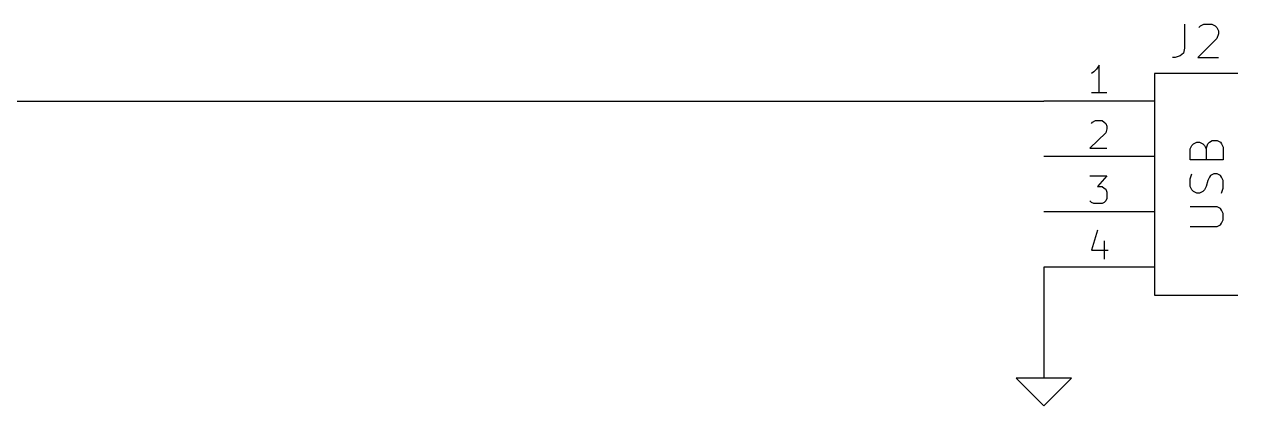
# Model space of a CAD drawing. Extents: x 4000 to 113000, y 4000 to 78670.
# Drawn here: x 40596 to 62500, y 33170 to 40060 of the extents above; entities that cross this region are included whole.
import ezdxf

# ---------------------------------------------------------------- set-up
doc = ezdxf.new("R2010")
doc.units = 0
for name, color, linetype in [('CYAN', 4, 'CONTINUOUS'), ('GREEN', 3, 'CONTINUOUS'), ('RED', 5, 'CONTINUOUS')]:
    doc.layers.add(name, color=color, linetype=linetype)

msp = doc.modelspace()

# ---------------------------------------------------------------- linework, layer by layer
at = {"layer": 'CYAN'}
for p, q in [((61540, 40060), (61540, 39630)), ((61800, 40000), (61830, 40030)), ((61830, 40030), (61890, 40060)), ((61890, 40060), (62030, 40060)), ((62030, 40060), (62090, 40030)), ((62090, 40030), (62120, 40000)), ((62120, 40000), (62150, 39940)), ((62150, 39890), (62120, 39800)), ((62150, 39940), (62150, 39890)), ((62120, 39800), (61780, 39460)), ((61370, 39460), (61320, 39460)), ((61460, 39490), (61370, 39460)), ((61520, 39540), (61460, 39490)), ((61540, 39630), (61520, 39540)), ((61780, 39460), (62150, 39460))]:
    msp.add_line(p, q, dxfattribs=at)
at = {"layer": 'GREEN'}
for p, q in [((9000, 38670), (59000, 38670)), ((59000, 35670), (59000, 33670))]:
    msp.add_line(p, q, dxfattribs=at)
at = {"layer": 'RED'}
for p, q in [((59950, 39250), (59900, 39200)), ((60000, 39320), (59950, 39250)), ((60000, 38820), (60000, 39320)), ((59900, 39200), (59860, 39170)), ((62500, 39170), (61000, 39170)), ((61000, 39170), (61000, 35170)), ((60140, 38820), (59860, 38820)), ((61000, 38670), (59000, 38670)), ((59860, 38270), (59880, 38290)), ((59880, 38290), (59930, 38320)), ((59930, 38320), (60050, 38320)), ((60050, 38320), (60090, 38290)), ((60090, 38290), (60120, 38270)), ((60120, 38270), (60140, 38220)), ((60140, 38170), (60120, 38100)), ((60140, 38220), (60140, 38170)), ((60120, 38100), (59830, 37820)), ((61670, 37870), (61700, 37900)), ((61700, 37900), (61760, 37930)), ((61760, 37930), (61810, 37930)), ((61810, 37930), (61870, 37900)), ((61870, 37900), (61900, 37870)), ((61930, 37810), (61960, 37900)), ((61960, 37900), (61990, 37930)), ((61990, 37930), (62040, 37960)), ((62040, 37960), (62130, 37960)), ((62130, 37960), (62190, 37930)), ((62190, 37930), (62210, 37900)), ((62210, 37900), (62240, 37840)), ((59830, 37820), (60140, 37820)), ((61640, 37810), (61670, 37870)), ((61640, 37610), (61640, 37810)), ((61900, 37870), (61930, 37810)), ((61930, 37810), (61930, 37610)), ((62240, 37840), (62240, 37610)), ((61000, 37670), (59000, 37670)), ((62240, 37610), (61640, 37610)), ((59830, 37320), (60140, 37320)), ((60140, 37320), (59970, 37130)), ((61640, 37270), (61670, 37360)), ((61640, 37130), (61640, 37270)), ((61960, 37240), (61930, 37130)), ((61990, 37300), (61960, 37240)), ((62010, 37330), (61990, 37300)), ((62070, 37360), (62010, 37330)), ((62130, 37360), (62070, 37360)), ((62190, 37330), (62130, 37360)), ((62210, 37300), (62190, 37330)), ((62240, 37240), (62210, 37300)), ((62240, 37100), (62240, 37240)), ((59970, 37130), (60050, 37130)), ((60050, 37130), (60090, 37100)), ((60090, 37100), (60120, 37080)), ((60120, 37080), (60140, 37030)), ((60140, 37030), (60140, 36910)), ((61670, 37070), (61640, 37130)), ((61700, 37040), (61670, 37070)), ((61760, 37010), (61700, 37040)), ((61870, 37040), (61810, 37010)), ((61900, 37070), (61870, 37040)), ((61930, 37130), (61900, 37070)), ((62210, 37010), (62240, 37100)), ((59860, 36840), (59830, 36870)), ((59900, 36820), (59860, 36840)), ((60050, 36820), (59900, 36820)), ((60090, 36840), (60050, 36820)), ((60120, 36870), (60090, 36840)), ((60140, 36910), (60120, 36870)), ((61810, 37010), (61760, 37010)), ((61000, 36670), (59000, 36670)), ((62130, 36760), (61640, 36760)), ((62190, 36730), (62130, 36760)), ((62210, 36700), (62190, 36730)), ((62240, 36640), (62210, 36700)), ((62240, 36530), (62240, 36640)), ((61640, 36410), (62130, 36410)), ((62130, 36410), (62190, 36440)), ((62190, 36440), (62210, 36470)), ((62210, 36470), (62240, 36530)), ((59970, 36340), (59860, 35980)), ((60090, 36150), (60090, 35820)), ((59860, 35980), (60160, 35980)), ((61000, 35670), (59000, 35670)), ((61000, 35170), (62500, 35170)), ((58500, 33670), (59000, 33170)), ((59500, 33670), (58500, 33670)), ((59000, 33170), (59500, 33670))]:
    msp.add_line(p, q, dxfattribs=at)

doc.saveas('drawing.dxf')
